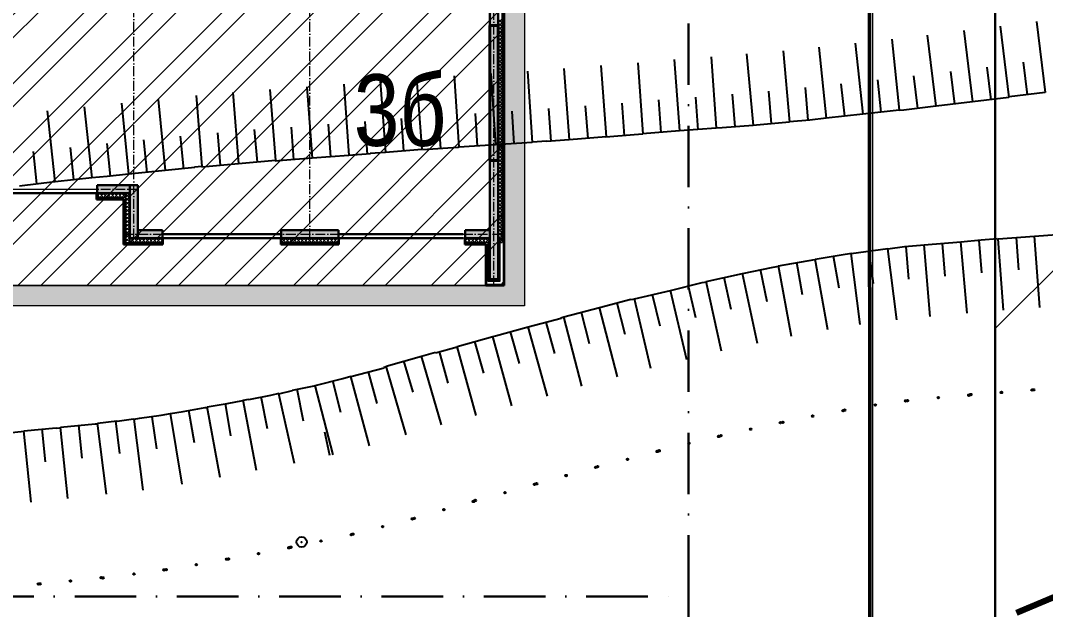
# Model space of a CAD drawing. Header units: millimetres. Extents: x 1353783 to 6492029790, y -7276956 to -512500.
# Drawn here: x 9993798 to 9998808, y -2828566 to -2825687 of the extents above; entities that cross this region are included whole.
import ezdxf

# ---------------------------------------------------------------- set-up
doc = ezdxf.new("R2010")
doc.units = ezdxf.units.MM
for name, pattern in [('( Dashed )', [0.75, 0.5, -0.25]), ('482 Границы районов', [5, 3, -1, 0, -1]), ('ACAD_ISO10W100', [18, 12, -3, 0, -3]), ('CONTI', [0]), ('осевая', [50.8, 31.75, -6.35, 6.35, -6.35])]:
    doc.linetypes.add(name, pattern=pattern)
doc.layers.get('0').update_dxf_attribs({"lineweight": 5})
doc.layers.get('Defpoints').update_dxf_attribs({"color": 255})
for name, color, linetype, lineweight in [('!A-0', 7, 'Continuous', 0), ('!A-DIAFRAGM типовой', 142, 'Continuous', 0), ('7земля', 7, 'Continuous', 30), ('DIAFRAGM', 46, 'Continuous', 30), ('G-ANNO-SCHD', 231, 'Continuous', 9), ('Hatch', 254, 'Continuous', 5), ('INSULATION', 81, 'Continuous', 5), ('Ар-окна', 5, 'Continuous', 9), ('ГП-Граница учасика ИЖС', 3, 'Continuous', 5), ('ГП-Тратуар', 3, 'Continuous', 5), ('ГР.УЧ', 12, 'ограждение1', 40), ('оси', 231, 'осевая', 9)]:
    doc.layers.add(name, color=color, linetype=linetype, lineweight=lineweight)
for name, color, linetype in [('GOR_BUNKNOWN', 212, 'CONTI'), ('PI_DTUNKNOWN', 250, 'CONTI'), ('SIT_LРЕЛЬЕФ', 7, 'CONTI'), ('Заливка', 7, 'Continuous'), ('РЕЛЬЕФ', 7, 'CONTI')]:
    doc.layers.add(name, color=color, linetype=linetype)
doc.styles.add('основной', font='Arial Narrow.ttf', dxfattribs={"height": 1.5})
doc.linetypes.add('ограждение1', pattern='A,6.35,-2.54,[133,ltypeshp.shx,S=2.54,R=0,X=-2.54,Y=0],-2.54,25.4', length=36.83)

# ---------------------------------------------------------------- blocks, each defined once
blk = doc.blocks.new('амвамвам')
at = {"lineweight": 30, "ltscale": 100, "true_color": 0x939598}
h = blk.add_hatch(color=252, dxfattribs=at)
h.dxf.hatch_style = 1
h.paths.add_polyline_path([(9923280, -3525392), (9923280, -3524892), (9918930, -3524892), (9918930, -3525392)], flags=17)
h.paths.add_polyline_path([(9926080, -3525392), (9926080, -3524892), (9937530, -3524892), (9937530, -3539792), (9912030, -3539792), (9911530, -3539792), (9911530, -3522392), (9912030, -3522392), (9912030, -3539292), (9937030, -3539292), (9937030, -3525392)])
at = {"color": 251, "lineweight": 15, "ltscale": 100, "true_color": 0x636466}
blk.add_lwpolyline([(9926080, -3525392), (9926080, -3524892), (9937530, -3524892), (9937530, -3539792), (9912030, -3539792), (9911530, -3539792), (9911530, -3522392), (9912030, -3522392), (9912030, -3539292), (9937030, -3539292), (9937030, -3525392)], close=True, dxfattribs=at)
blk = doc.blocks.new('ТИП-3')
at = {"layer": '!A-DIAFRAGM типовой', "lineweight": 0, "ltscale": 100, "true_color": 0x000000}
h = blk.add_hatch(color=18, dxfattribs=at)
h.dxf.hatch_style = 1
h.paths.add_polyline_path([(10387614, -2871481), (10387814, -2871481), (10387814, -2868581), (10387614, -2868581)])
h = blk.add_hatch(color=18, dxfattribs=at)
h.dxf.hatch_style = 1
h.paths.add_polyline_path([(10378814, -2870881), (10379014, -2870881), (10379014, -2869581), (10378814, -2869581)])
h = blk.add_hatch(color=18, dxfattribs=at)
h.dxf.hatch_style = 1
h.paths.add_polyline_path([(10379014, -2869581), (10379014, -2869781), (10379614, -2869781), (10379614, -2869581)])
h = blk.add_hatch(color=18, dxfattribs=at)
h.dxf.hatch_style = 1
h.paths.add_polyline_path([(10382514, -2869581), (10382514, -2869781), (10383914, -2869781), (10383914, -2869581)])
h = blk.add_hatch(color=18, dxfattribs=at)
h.dxf.hatch_style = 1
h.paths.add_polyline_path([(10387014, -2869581), (10387014, -2869781), (10387614, -2869781), (10387614, -2869581)])
h = blk.add_hatch(color=18, dxfattribs=at)
h.dxf.hatch_style = 1
h.paths.add_polyline_path([(10378014, -2870681), (10378014, -2870881), (10378814, -2870881), (10378814, -2870681)])
h = blk.add_hatch(color=18, dxfattribs=at)
h.dxf.hatch_style = 1
h.paths.add_polyline_path([(10387814, -2874781), (10387614, -2874781), (10387614, -2877381), (10387814, -2877381)])
at = {"layer": 'Hatch', "lineweight": 40, "ltscale": 0.5, "true_color": 0x000000}
blk.add_hatch(color=18, dxfattribs=at).paths.add_polyline_path([(10387814, -2874781), (10387614, -2874781), (10387614, -2871481), (10387814, -2871481)])
at = {"layer": '7земля', "color": 18, "linetype": '( Dashed )', "lineweight": 20, "ltscale": 700, "true_color": 0x000000}
blk.add_line((10363414, -2868431), (10387514, -2868431), dxfattribs=at)
at = {"layer": '7земля', "color": 18, "lineweight": 30, "ltscale": 100, "true_color": 0x000000}
for p, q in [((10387514, -2869431), (10387514, -2868431)), ((10387514, -2868431), (10387964, -2868431)), ((10387524, -2869441), (10387524, -2868441)), ((10387524, -2868441), (10387954, -2868441)), ((10387954, -2868441), (10387954, -2882321)), ((10387964, -2868431), (10387964, -2882331)), ((10378664, -2870531), (10378664, -2869431)), ((10378664, -2869431), (10379624, -2869431)), ((10378674, -2870541), (10378674, -2869441)), ((10378674, -2869441), (10379614, -2869441)), ((10379614, -2869441), (10379614, -2869581)), ((10379614, -2869581), (10379664, -2869581)), ((10379624, -2869431), (10379624, -2869581)), ((10382464, -2869581), (10379664, -2869581)), ((10382514, -2869581), (10382464, -2869581)), ((10383924, -2869431), (10382504, -2869431)), ((10382504, -2869431), (10382504, -2869581)), ((10383914, -2869441), (10382514, -2869441)), ((10382514, -2869441), (10382514, -2869581)), ((10383914, -2869581), (10383914, -2869441)), ((10383914, -2869581), (10383964, -2869581)), ((10383924, -2869581), (10383924, -2869431)), ((10386964, -2869581), (10383964, -2869581)), ((10387004, -2869581), (10387004, -2869431)), ((10387004, -2869431), (10387514, -2869431)), ((10387014, -2869581), (10387014, -2869441)), ((10387014, -2869441), (10387524, -2869441)), ((10379664, -2869681), (10379614, -2869681)), ((10379664, -2869681), (10382464, -2869681)), ((10382464, -2869681), (10382514, -2869681)), ((10383964, -2869681), (10383914, -2869681)), ((10383964, -2869681), (10386964, -2869681)), ((10378004, -2870681), (10378004, -2870531)), ((10378004, -2870531), (10378664, -2870531)), ((10378014, -2870681), (10378014, -2870541)), ((10378014, -2870541), (10378674, -2870541)), ((10377964, -2870681), (10375164, -2870681)), ((10378014, -2870681), (10377964, -2870681))]:
    blk.add_line(p, q, dxfattribs=at)
at = {"layer": 'DIAFRAGM', "color": 18, "ltscale": 0.5, "true_color": 0x000000}
for p, q in [((10387814, -2868581), (10387614, -2868581)), ((10387614, -2868581), (10387614, -2871481)), ((10387814, -2871481), (10387814, -2868581)), ((10379014, -2869581), (10378814, -2869581)), ((10378814, -2869581), (10378814, -2870881)), ((10379014, -2870881), (10379014, -2869581)), ((10379014, -2869581), (10379014, -2869781)), ((10379614, -2869581), (10379014, -2869581)), ((10379614, -2869781), (10379614, -2869581)), ((10382514, -2869581), (10382514, -2869781)), ((10383914, -2869581), (10382514, -2869581)), ((10383914, -2869781), (10383914, -2869581)), ((10387014, -2869581), (10387014, -2869781)), ((10387614, -2869581), (10387014, -2869581)), ((10387614, -2869781), (10387614, -2869581)), ((10379014, -2869781), (10379614, -2869781)), ((10382514, -2869781), (10383914, -2869781)), ((10383314, -2869781), (10383114, -2869781)), ((10387014, -2869781), (10387614, -2869781)), ((10378014, -2870681), (10378014, -2870881)), ((10378814, -2870681), (10378014, -2870681)), ((10378014, -2870881), (10378814, -2870881)), ((10378814, -2870881), (10378814, -2870681)), ((10378814, -2870881), (10379014, -2870881)), ((10387614, -2871481), (10387814, -2871481)), ((10387814, -2874781), (10387614, -2874781)), ((10387614, -2874781), (10387614, -2877381)), ((10387814, -2877381), (10387814, -2874781))]:
    blk.add_line(p, q, dxfattribs=at)
at = {"layer": 'Hatch', "color": 18, "lineweight": 40, "ltscale": 0.5, "true_color": 0x000000}
for p, q in [((10387614, -2874781), (10387614, -2871481)), ((10387614, -2871481), (10387814, -2871481)), ((10387814, -2871481), (10387814, -2874781)), ((10387614, -2873541), (10387614, -2873441)), ((10387814, -2874781), (10387614, -2874781))]:
    blk.add_line(p, q, dxfattribs=at)
at = {"layer": 'INSULATION', "color": 18, "linetype": 'Continuous', "ltscale": 0.5, "true_color": 0x000000}
for p, q in [((10387564, -2868563), (10387596, -2868531)), ((10387564, -2868544), (10387601, -2868581)), ((10387601, -2868581), (10387564, -2868618)), ((10387564, -2868608), (10387614, -2868658)), ((10387614, -2868613), (10387564, -2868663)), ((10387582, -2868581), (10387614, -2868613)), ((10387591, -2868581), (10387641, -2868531)), ((10387596, -2868531), (10387646, -2868581)), ((10387636, -2868581), (10387686, -2868531)), ((10387641, -2868531), (10387691, -2868581)), ((10387681, -2868581), (10387731, -2868531)), ((10387686, -2868531), (10387736, -2868581)), ((10387726, -2868581), (10387776, -2868531)), ((10387731, -2868531), (10387781, -2868581)), ((10387771, -2868581), (10387821, -2868531)), ((10387776, -2868531), (10387826, -2868581)), ((10387851, -2868581), (10387814, -2868618)), ((10387814, -2868608), (10387864, -2868658)), ((10387864, -2868613), (10387814, -2868663)), ((10387816, -2868581), (10387864, -2868532)), ((10387821, -2868531), (10387864, -2868574)), ((10387832, -2868581), (10387864, -2868613)), ((10387861, -2868581), (10387864, -2868577)), ((10387564, -2868653), (10387614, -2868703)), ((10387614, -2868658), (10387564, -2868708)), ((10387564, -2868698), (10387614, -2868748)), ((10387614, -2868703), (10387564, -2868753)), ((10387564, -2868742), (10387614, -2868792)), ((10387614, -2868748), (10387564, -2868798)), ((10387564, -2868787), (10387614, -2868837)), ((10387614, -2868792), (10387564, -2868842)), ((10387564, -2868832), (10387614, -2868882)), ((10387614, -2868837), (10387564, -2868887)), ((10387564, -2868877), (10387614, -2868927)), ((10387614, -2868882), (10387564, -2868932)), ((10387814, -2868653), (10387864, -2868703)), ((10387864, -2868658), (10387814, -2868708)), ((10387814, -2868698), (10387864, -2868748)), ((10387864, -2868703), (10387814, -2868753)), ((10387814, -2868742), (10387864, -2868792)), ((10387864, -2868748), (10387814, -2868798)), ((10387814, -2868787), (10387864, -2868837)), ((10387864, -2868792), (10387814, -2868842)), ((10387814, -2868832), (10387864, -2868882)), ((10387864, -2868837), (10387814, -2868887)), ((10387814, -2868877), (10387864, -2868927)), ((10387864, -2868882), (10387814, -2868932)), ((10387564, -2868922), (10387614, -2868972)), ((10387614, -2868927), (10387564, -2868977)), ((10387564, -2868967), (10387614, -2869017)), ((10387614, -2868972), (10387564, -2869022)), ((10387564, -2869012), (10387614, -2869062)), ((10387614, -2869017), (10387564, -2869067)), ((10387564, -2869057), (10387614, -2869107)), ((10387614, -2869062), (10387564, -2869112)), ((10387564, -2869102), (10387614, -2869152)), ((10387614, -2869107), (10387564, -2869157)), ((10387814, -2868922), (10387864, -2868972)), ((10387864, -2868927), (10387814, -2868977)), ((10387814, -2868967), (10387864, -2869017)), ((10387864, -2868972), (10387814, -2869022)), ((10387814, -2869012), (10387864, -2869062)), ((10387864, -2869017), (10387814, -2869067)), ((10387814, -2869057), (10387864, -2869107)), ((10387864, -2869062), (10387814, -2869112)), ((10387814, -2869102), (10387864, -2869152)), ((10387864, -2869107), (10387814, -2869157)), ((10387564, -2869147), (10387614, -2869197)), ((10387614, -2869152), (10387564, -2869202)), ((10387564, -2869191), (10387614, -2869241)), ((10387614, -2869197), (10387564, -2869247)), ((10387564, -2869236), (10387614, -2869286)), ((10387614, -2869241), (10387564, -2869291)), ((10387564, -2869281), (10387614, -2869331)), ((10387614, -2869286), (10387564, -2869336)), ((10387564, -2869326), (10387614, -2869376)), ((10387614, -2869331), (10387564, -2869381)), ((10387564, -2869371), (10387614, -2869421)), ((10387614, -2869376), (10387564, -2869426)), ((10387814, -2869147), (10387864, -2869197)), ((10387864, -2869152), (10387814, -2869202)), ((10387814, -2869191), (10387864, -2869241)), ((10387864, -2869197), (10387814, -2869247)), ((10387814, -2869236), (10387864, -2869286)), ((10387864, -2869241), (10387814, -2869291)), ((10387814, -2869281), (10387864, -2869331)), ((10387864, -2869286), (10387814, -2869336)), ((10387814, -2869326), (10387864, -2869376)), ((10387864, -2869331), (10387814, -2869381)), ((10387814, -2869371), (10387864, -2869421)), ((10387864, -2869376), (10387814, -2869426)), ((10378714, -2869497), (10378731, -2869481)), ((10378714, -2869587), (10378814, -2869487)), ((10378814, -2869597), (10378714, -2869497)), ((10378714, -2869677), (10378814, -2869577)), ((10378814, -2869687), (10378714, -2869587)), ((10378814, -2869508), (10378788, -2869481)), ((10378814, -2869509), (10378842, -2869481)), ((10378814, -2869543), (10378852, -2869581)), ((10378832, -2869581), (10378932, -2869481)), ((10378842, -2869481), (10378942, -2869581)), ((10378922, -2869581), (10379022, -2869481)), ((10378932, -2869481), (10379032, -2869581)), ((10379011, -2869581), (10379111, -2869481)), ((10379022, -2869481), (10379122, -2869581)), ((10379101, -2869581), (10379201, -2869481)), ((10379111, -2869481), (10379211, -2869581)), ((10379191, -2869581), (10379291, -2869481)), ((10379201, -2869481), (10379301, -2869581)), ((10379281, -2869581), (10379381, -2869481)), ((10379291, -2869481), (10379391, -2869581)), ((10379371, -2869581), (10379471, -2869481)), ((10379381, -2869481), (10379481, -2869581)), ((10379460, -2869581), (10379560, -2869481)), ((10379471, -2869481), (10379571, -2869581)), ((10379550, -2869581), (10379614, -2869517)), ((10379560, -2869481), (10379614, -2869535)), ((10382514, -2869500), (10382534, -2869481)), ((10382514, -2869551), (10382544, -2869581)), ((10382524, -2869581), (10382624, -2869481)), ((10382534, -2869481), (10382634, -2869581)), ((10382613, -2869581), (10382713, -2869481)), ((10382624, -2869481), (10382724, -2869581)), ((10382703, -2869581), (10382803, -2869481)), ((10382713, -2869481), (10382813, -2869581)), ((10382793, -2869581), (10382893, -2869481)), ((10382803, -2869481), (10382903, -2869581)), ((10382883, -2869581), (10382983, -2869481)), ((10382893, -2869481), (10382993, -2869581)), ((10382973, -2869581), (10383073, -2869481)), ((10382983, -2869481), (10383083, -2869581)), ((10383062, -2869581), (10383162, -2869481)), ((10383073, -2869481), (10383173, -2869581)), ((10383152, -2869581), (10383252, -2869481)), ((10383162, -2869481), (10383262, -2869581)), ((10383242, -2869581), (10383342, -2869481)), ((10383252, -2869481), (10383352, -2869581)), ((10383332, -2869581), (10383432, -2869481)), ((10383342, -2869481), (10383442, -2869581)), ((10383422, -2869581), (10383522, -2869481)), ((10383432, -2869481), (10383532, -2869581)), ((10383511, -2869581), (10383611, -2869481)), ((10383522, -2869481), (10383622, -2869581)), ((10383601, -2869581), (10383701, -2869481)), ((10383611, -2869481), (10383711, -2869581)), ((10383691, -2869581), (10383791, -2869481)), ((10383701, -2869481), (10383801, -2869581)), ((10383781, -2869581), (10383881, -2869481)), ((10383791, -2869481), (10383891, -2869581)), ((10383871, -2869581), (10383914, -2869537)), ((10383881, -2869481), (10383914, -2869514)), ((10387014, -2869529), (10387062, -2869481)), ((10387014, -2869523), (10387073, -2869581)), ((10387052, -2869581), (10387152, -2869481)), ((10387062, -2869481), (10387162, -2869581)), ((10387142, -2869581), (10387242, -2869481)), ((10387152, -2869481), (10387252, -2869581)), ((10387232, -2869581), (10387332, -2869481)), ((10387242, -2869481), (10387342, -2869581)), ((10387322, -2869581), (10387422, -2869481)), ((10387332, -2869481), (10387432, -2869581)), ((10387411, -2869581), (10387511, -2869481)), ((10387422, -2869481), (10387522, -2869581)), ((10387501, -2869581), (10387601, -2869481)), ((10387511, -2869481), (10387611, -2869581)), ((10387564, -2869416), (10387614, -2869466)), ((10387614, -2869421), (10387564, -2869471)), ((10387564, -2869461), (10387584, -2869481)), ((10387591, -2869581), (10387614, -2869558)), ((10387614, -2869466), (10387599, -2869481)), ((10387601, -2869481), (10387614, -2869494)), ((10387814, -2869416), (10387864, -2869466)), ((10387864, -2869421), (10387814, -2869471)), ((10387814, -2869461), (10387834, -2869481)), ((10387814, -2869548), (10387882, -2869481)), ((10387814, -2869638), (10387914, -2869538)), ((10387914, -2869648), (10387814, -2869548)), ((10387814, -2869728), (10387914, -2869628)), ((10387914, -2869738), (10387814, -2869638)), ((10387914, -2869559), (10387837, -2869481)), ((10387864, -2869466), (10387849, -2869481)), ((10378714, -2869767), (10378814, -2869667)), ((10378814, -2869777), (10378714, -2869677)), ((10378714, -2869857), (10378814, -2869757)), ((10378814, -2869867), (10378714, -2869767)), ((10378714, -2869946), (10378814, -2869846)), ((10378814, -2869957), (10378714, -2869857)), ((10387814, -2869818), (10387914, -2869718)), ((10387914, -2869828), (10387814, -2869728)), ((10387814, -2869908), (10387914, -2869808)), ((10387914, -2869918), (10387814, -2869818)), ((10387814, -2869997), (10387914, -2869897)), ((10378714, -2870036), (10378814, -2869936)), ((10378814, -2870046), (10378714, -2869946)), ((10378714, -2870126), (10378814, -2870026)), ((10378814, -2870136), (10378714, -2870036)), ((10378714, -2870216), (10378814, -2870116)), ((10378814, -2870226), (10378714, -2870126)), ((10387914, -2870008), (10387814, -2869908)), ((10387814, -2870087), (10387914, -2869987)), ((10387914, -2870097), (10387814, -2869997)), ((10387814, -2870177), (10387914, -2870077)), ((10387914, -2870187), (10387814, -2870087)), ((10378714, -2870306), (10378814, -2870206)), ((10378814, -2870316), (10378714, -2870216)), ((10378714, -2870395), (10378814, -2870295)), ((10378814, -2870406), (10378714, -2870306)), ((10378714, -2870485), (10378814, -2870385)), ((10378814, -2870495), (10378714, -2870395)), ((10387814, -2870267), (10387914, -2870167)), ((10387914, -2870277), (10387814, -2870177)), ((10387814, -2870357), (10387914, -2870257)), ((10387914, -2870367), (10387814, -2870267)), ((10387814, -2870446), (10387914, -2870346)), ((10387914, -2870457), (10387814, -2870357)), ((10378014, -2870647), (10378081, -2870581)), ((10378014, -2870604), (10378091, -2870681)), ((10378071, -2870681), (10378171, -2870581)), ((10378081, -2870581), (10378181, -2870681)), ((10378160, -2870681), (10378260, -2870581)), ((10378171, -2870581), (10378271, -2870681)), ((10378250, -2870681), (10378350, -2870581)), ((10378260, -2870581), (10378360, -2870681)), ((10378340, -2870681), (10378440, -2870581)), ((10378350, -2870581), (10378450, -2870681)), ((10378430, -2870681), (10378530, -2870581)), ((10378440, -2870581), (10378540, -2870681)), ((10378520, -2870681), (10378620, -2870581)), ((10378530, -2870581), (10378630, -2870681)), ((10378609, -2870681), (10378709, -2870581)), ((10378620, -2870581), (10378714, -2870676)), ((10378709, -2870581), (10378714, -2870586)), ((10378714, -2870575), (10378814, -2870475)), ((10378814, -2870585), (10378714, -2870485)), ((10378714, -2870665), (10378814, -2870565)), ((10378814, -2870675), (10378714, -2870575)), ((10387814, -2870536), (10387914, -2870436)), ((10387914, -2870546), (10387814, -2870446)), ((10387814, -2870626), (10387914, -2870526)), ((10387914, -2870636), (10387814, -2870536)), ((10387814, -2870716), (10387914, -2870616)), ((10387914, -2870726), (10387814, -2870626)), ((10378699, -2870681), (10378714, -2870666)), ((10378730, -2870681), (10378714, -2870665)), ((10378788, -2870681), (10378814, -2870655)), ((10387814, -2870806), (10387914, -2870706)), ((10387914, -2870816), (10387814, -2870716)), ((10387814, -2870895), (10387914, -2870795)), ((10387914, -2870906), (10387814, -2870806)), ((10387814, -2870985), (10387914, -2870885)), ((10387914, -2870995), (10387814, -2870895)), ((10387814, -2871075), (10387914, -2870975)), ((10387914, -2871085), (10387814, -2870985)), ((10387814, -2871165), (10387914, -2871065)), ((10387914, -2871175), (10387814, -2871075)), ((10387814, -2871255), (10387914, -2871155)), ((10387914, -2871265), (10387814, -2871165)), ((10387814, -2871344), (10387914, -2871244)), ((10387914, -2871355), (10387814, -2871255)), ((10387814, -2871434), (10387914, -2871334)), ((10387914, -2871444), (10387814, -2871344)), ((10387814, -2871524), (10387914, -2871424)), ((10387914, -2871534), (10387814, -2871434)), ((10387814, -2871614), (10387914, -2871514)), ((10387914, -2871624), (10387814, -2871524)), ((10387814, -2871704), (10387914, -2871604)), ((10387914, -2871714), (10387814, -2871614)), ((10387814, -2871793), (10387914, -2871693)), ((10387914, -2871804), (10387814, -2871704)), ((10387814, -2871883), (10387914, -2871783)), ((10387914, -2871893), (10387814, -2871793)), ((10387814, -2871973), (10387914, -2871873)), ((10387914, -2871983), (10387814, -2871883)), ((10387814, -2872063), (10387914, -2871963)), ((10387914, -2872073), (10387814, -2871973)), ((10387814, -2872153), (10387914, -2872053)), ((10387914, -2872163), (10387814, -2872063)), ((10387814, -2872242), (10387914, -2872142)), ((10387914, -2872253), (10387814, -2872153)), ((10387814, -2872332), (10387914, -2872232)), ((10387914, -2872342), (10387814, -2872242)), ((10387814, -2872422), (10387914, -2872322)), ((10387914, -2872432), (10387814, -2872332)), ((10387814, -2872512), (10387914, -2872412)), ((10387914, -2872522), (10387814, -2872422)), ((10387814, -2872602), (10387914, -2872502)), ((10387914, -2872612), (10387814, -2872512)), ((10387814, -2872691), (10387914, -2872591)), ((10387914, -2872702), (10387814, -2872602)), ((10387814, -2872781), (10387914, -2872681)), ((10387914, -2872791), (10387814, -2872691)), ((10387814, -2872871), (10387914, -2872771)), ((10387914, -2872881), (10387814, -2872781)), ((10387814, -2872961), (10387914, -2872861)), ((10387914, -2872971), (10387814, -2872871)), ((10387814, -2873051), (10387914, -2872951)), ((10387914, -2873061), (10387814, -2872961)), ((10387814, -2873140), (10387914, -2873040)), ((10387914, -2873151), (10387814, -2873051)), ((10387814, -2873230), (10387914, -2873130)), ((10387914, -2873240), (10387814, -2873140)), ((10387814, -2873320), (10387914, -2873220)), ((10387914, -2873330), (10387814, -2873230)), ((10387814, -2873410), (10387914, -2873310)), ((10387914, -2873420), (10387814, -2873320)), ((10387814, -2873500), (10387914, -2873400)), ((10387914, -2873510), (10387814, -2873410)), ((10387814, -2873589), (10387914, -2873489)), ((10387914, -2873600), (10387814, -2873500)), ((10387814, -2873679), (10387914, -2873579)), ((10387914, -2873689), (10387814, -2873589)), ((10387814, -2873769), (10387914, -2873669)), ((10387914, -2873779), (10387814, -2873679)), ((10387814, -2873859), (10387914, -2873759)), ((10387914, -2873869), (10387814, -2873769)), ((10387814, -2873949), (10387914, -2873849)), ((10387914, -2873959), (10387814, -2873859)), ((10387814, -2874038), (10387914, -2873938)), ((10387914, -2874049), (10387814, -2873949)), ((10387814, -2874128), (10387914, -2874028)), ((10387914, -2874138), (10387814, -2874038)), ((10387814, -2874218), (10387914, -2874118)), ((10387914, -2874228), (10387814, -2874128)), ((10387814, -2874308), (10387914, -2874208)), ((10387914, -2874318), (10387814, -2874218)), ((10387814, -2874398), (10387914, -2874298)), ((10387914, -2874408), (10387814, -2874308)), ((10387814, -2874487), (10387914, -2874387)), ((10387914, -2874498), (10387814, -2874398)), ((10387814, -2874577), (10387914, -2874477)), ((10387914, -2874587), (10387814, -2874487)), ((10387814, -2874667), (10387914, -2874567)), ((10387914, -2874677), (10387814, -2874577)), ((10387814, -2874757), (10387914, -2874657)), ((10387914, -2874767), (10387814, -2874667)), ((10387814, -2874847), (10387914, -2874747)), ((10387914, -2874857), (10387814, -2874757)), ((10387814, -2874936), (10387914, -2874836)), ((10387914, -2874947), (10387814, -2874847))]:
    blk.add_line(p, q, dxfattribs=at)
at = {"layer": 'INSULATION', "color": 18, "ltscale": 0.5, "true_color": 0x000000}
for p, q in [((10387564, -2868581), (10387564, -2868531)), ((10387564, -2868531), (10387864, -2868531)), ((10387564, -2869481), (10387564, -2868581)), ((10387564, -2868581), (10387614, -2868581)), ((10387864, -2868581), (10387564, -2868581)), ((10387614, -2868581), (10387614, -2869481)), ((10387814, -2869481), (10387814, -2868581)), ((10387814, -2868581), (10387864, -2868581)), ((10387864, -2868531), (10387864, -2868581)), ((10387864, -2868581), (10387864, -2869481)), ((10378714, -2869481), (10378814, -2869481)), ((10378714, -2870681), (10378714, -2869481)), ((10378814, -2869581), (10378814, -2869481)), ((10378814, -2869481), (10379614, -2869481)), ((10378814, -2869481), (10378814, -2870681)), ((10379614, -2869581), (10378814, -2869581)), ((10379614, -2869481), (10379614, -2869581)), ((10382514, -2869581), (10382514, -2869481)), ((10382514, -2869481), (10383914, -2869481)), ((10383914, -2869581), (10382514, -2869581)), ((10383914, -2869481), (10383914, -2869581)), ((10387014, -2869581), (10387014, -2869481)), ((10387014, -2869481), (10387614, -2869481)), ((10387614, -2869581), (10387014, -2869581)), ((10387614, -2869481), (10387564, -2869481)), ((10387614, -2869481), (10387614, -2869581)), ((10387814, -2869481), (10387914, -2869481)), ((10387814, -2880781), (10387814, -2869481)), ((10387864, -2869481), (10387814, -2869481)), ((10387914, -2869481), (10387914, -2880781)), ((10378014, -2870681), (10378014, -2870581)), ((10378014, -2870581), (10378714, -2870581)), ((10378714, -2870581), (10378714, -2870681)), ((10378714, -2870681), (10378014, -2870681)), ((10378814, -2870681), (10378714, -2870681))]:
    blk.add_line(p, q, dxfattribs=at)
at = {"layer": 'Ар-окна', "color": 18, "lineweight": 5, "true_color": 0x000000}
for p, q in [((10379614, -2869681), (10379614, -2869581)), ((10382514, -2869681), (10382514, -2869581)), ((10383914, -2869681), (10383914, -2869581)), ((10387014, -2869581), (10386964, -2869581)), ((10387014, -2869681), (10387014, -2869581)), ((10386964, -2869681), (10387014, -2869681)), ((10375164, -2870781), (10377964, -2870781)), ((10377964, -2870781), (10378014, -2870781)), ((10378014, -2870781), (10378014, -2870681))]:
    blk.add_line(p, q, dxfattribs=at)
at = {"layer": 'оси', "color": 251, "linetype": 'ACAD_ISO10W100', "lineweight": 13, "ltscale": 20, "true_color": 0x636466}
for p, q in [((10387714, -2868431), (10387714, -2883281)), ((10378914, -2869581), (10378914, -2882331)), ((10383214, -2869581), (10383214, -2882331)), ((10378664, -2869681), (10387964, -2869681)), ((10362964, -2870781), (10379014, -2870781))]:
    blk.add_line(p, q, dxfattribs=at)
blk = doc.blocks.new('оо')
at = {"layer": 'GOR_BUNKNOWN', "color": 9, "true_color": 0xc7c8ca, "const_width": 0.15}
blk.add_lwpolyline([(222920.713, -3431739.172), (222922.543, -3431739.012), (222924.463, -3431738.912), (222926.433, -3431738.852), (222928.413, -3431738.822)], dxfattribs=at)
at = {"layer": 'PI_DTUNKNOWN', "color": 9, "true_color": 0xc7c8ca}
blk.add_circle((222904.613, -3431732.182), 0.125, dxfattribs=at)
blk.add_point((222904.613, -3431732.182), dxfattribs=at)
at = {"layer": 'SIT_LРЕЛЬЕФ', "color": 9, "true_color": 0xc7c8ca}
for p, q in [((222901.913, -3431720.252), (222901.563, -3431721.962)), ((222902.803, -3431720.432), (222902.453, -3431722.142)), ((222903.703, -3431720.622), (222903.333, -3431722.332)), ((222904.583, -3431720.812), (222904.213, -3431722.522)), ((222901.283, -3431721.092), (222901.123, -3431721.872)), ((222905.493, -3431721.002), (222905.093, -3431722.702)), ((222902.173, -3431721.272), (222902.013, -3431722.052)), ((222906.373, -3431721.212), (222905.973, -3431722.912)), ((222907.253, -3431721.412), (222906.853, -3431723.112)), ((222903.063, -3431721.452), (222902.893, -3431722.242)), ((222903.943, -3431721.642), (222903.773, -3431722.432)), ((222908.133, -3431721.632), (222907.723, -3431723.332)), ((222901.563, -3431721.962), (222900.713, -3431721.792)), ((222904.823, -3431721.832), (222904.653, -3431722.622)), ((222909.013, -3431721.842), (222908.603, -3431723.542)), ((222902.453, -3431722.142), (222901.573, -3431721.962)), ((222902.823, -3431722.222), (222902.453, -3431722.142)), ((222905.713, -3431722.032), (222905.533, -3431722.812)), ((222909.883, -3431722.042), (222909.473, -3431723.742)), ((222903.333, -3431722.332), (222902.823, -3431722.222)), ((222904.213, -3431722.522), (222903.333, -3431722.332)), ((222906.593, -3431722.232), (222906.413, -3431723.012)), ((222910.753, -3431722.252), (222910.343, -3431723.952)), ((222904.923, -3431722.672), (222904.213, -3431722.522)), ((222905.093, -3431722.702), (222904.923, -3431722.662)), ((222907.473, -3431722.452), (222907.283, -3431723.232)), ((222908.353, -3431722.662), (222908.163, -3431723.442)), ((222911.643, -3431722.472), (222911.223, -3431724.172)), ((222905.973, -3431722.912), (222905.093, -3431722.712)), ((222906.853, -3431723.112), (222905.973, -3431722.912)), ((222909.223, -3431722.872), (222909.033, -3431723.652)), ((222912.513, -3431722.692), (222912.093, -3431724.392)), ((222913.383, -3431722.912), (222912.963, -3431724.612)), ((222907.023, -3431723.162), (222906.843, -3431723.122)), ((222907.723, -3431723.332), (222907.023, -3431723.162)), ((222910.093, -3431723.072), (222909.903, -3431723.842)), ((222914.253, -3431723.122), (222913.843, -3431724.822)), ((222908.603, -3431723.542), (222907.723, -3431723.332)), ((222910.973, -3431723.292), (222910.783, -3431724.062)), ((222915.133, -3431723.332), (222914.723, -3431725.032)), ((222909.113, -3431723.662), (222908.593, -3431723.542)), ((222909.473, -3431723.742), (222909.113, -3431723.652)), ((222911.853, -3431723.512), (222911.653, -3431724.282)), ((222916.013, -3431723.542), (222915.603, -3431725.242)), ((222910.343, -3431723.952), (222909.473, -3431723.742)), ((222912.723, -3431723.732), (222912.523, -3431724.502)), ((222916.883, -3431723.742), (222916.473, -3431725.442)), ((222911.203, -3431724.172), (222910.353, -3431723.962)), ((222911.223, -3431724.172), (222911.203, -3431724.172)), ((222912.093, -3431724.392), (222911.223, -3431724.172)), ((222913.593, -3431723.942), (222913.403, -3431724.722)), ((222914.473, -3431724.152), (222914.283, -3431724.932)), ((222917.763, -3431723.952), (222917.353, -3431725.652)), ((222918.613, -3431724.152), (222918.233, -3431725.862)), ((222912.963, -3431724.612), (222912.093, -3431724.392)), ((222915.343, -3431724.362), (222915.153, -3431725.142)), ((222919.483, -3431724.352), (222919.103, -3431726.062)), ((222913.303, -3431724.682), (222912.973, -3431724.602)), ((222916.223, -3431724.562), (222916.033, -3431725.342)), ((222920.343, -3431724.532), (222919.983, -3431726.242)), ((222913.843, -3431724.822), (222913.303, -3431724.692)), ((222914.723, -3431725.032), (222913.843, -3431724.822)), ((222917.103, -3431724.772), (222916.913, -3431725.552)), ((222921.223, -3431724.712), (222920.863, -3431726.422)), ((222922.103, -3431724.892), (222921.743, -3431726.602)), ((222915.393, -3431725.192), (222914.713, -3431725.032)), ((222917.973, -3431724.982), (222917.793, -3431725.762)), ((222918.843, -3431725.182), (222918.663, -3431725.962)), ((222922.953, -3431725.062), (222922.623, -3431726.782)), ((222915.603, -3431725.242), (222915.393, -3431725.192)), ((222916.473, -3431725.442), (222915.593, -3431725.232)), ((222919.723, -3431725.372), (222919.543, -3431726.152)), ((222923.843, -3431725.232), (222923.513, -3431726.952)), ((222924.723, -3431725.402), (222924.393, -3431727.122)), ((222917.353, -3431725.652), (222916.473, -3431725.442)), ((222917.493, -3431725.692), (222917.343, -3431725.652)), ((222920.583, -3431725.552), (222920.423, -3431726.332)), ((222925.603, -3431725.562), (222925.273, -3431727.282)), ((222918.233, -3431725.862), (222917.493, -3431725.692)), ((222919.103, -3431726.062), (222918.223, -3431725.862)), ((222921.463, -3431725.732), (222921.303, -3431726.512)), ((222922.333, -3431725.912), (222922.183, -3431726.702)), ((222919.593, -3431726.162), (222919.103, -3431726.052)), ((222919.983, -3431726.242), (222919.593, -3431726.162)), ((222923.223, -3431726.082), (222923.073, -3431726.872)), ((222920.863, -3431726.422), (222919.983, -3431726.242)), ((222921.743, -3431726.602), (222920.863, -3431726.422)), ((222924.103, -3431726.252), (222923.953, -3431727.042)), ((222924.983, -3431726.412), (222924.833, -3431727.202)), ((222921.853, -3431726.632), (222921.743, -3431726.612)), ((222922.623, -3431726.782), (222921.853, -3431726.632)), ((222923.513, -3431726.952), (222922.633, -3431726.782)), ((222924.393, -3431727.122), (222923.513, -3431726.952)), ((222925.273, -3431727.282), (222924.403, -3431727.112)), ((222898.103, -3431727.342), (222898.983, -3431727.532)), ((222898.623, -3431729.232), (222898.983, -3431727.522)), ((222898.983, -3431727.522), (222899.753, -3431727.692)), ((222899.253, -3431728.402), (222899.423, -3431727.612)), ((222899.503, -3431729.422), (222899.863, -3431727.712)), ((222899.753, -3431727.702), (222899.863, -3431727.722)), ((222899.863, -3431727.712), (222900.693, -3431727.892)), ((222900.133, -3431728.592), (222900.303, -3431727.802)), ((222900.433, -3431729.612), (222900.753, -3431727.892)), ((222900.693, -3431727.892), (222900.743, -3431727.902)), ((222900.753, -3431727.892), (222901.223, -3431727.982)), ((222901.043, -3431728.762), (222901.193, -3431727.972)), ((222901.223, -3431727.992), (222901.623, -3431728.062)), ((222901.313, -3431729.792), (222901.633, -3431728.072)), ((222901.633, -3431728.072), (222901.763, -3431728.092)), ((222901.763, -3431728.092), (222902.293, -3431728.182)), ((222901.943, -3431728.932), (222902.073, -3431728.152)), ((222902.293, -3431728.182), (222902.523, -3431728.212)), ((222902.263, -3431729.942), (222902.523, -3431728.212)), ((222902.523, -3431728.212), (222902.833, -3431728.262)), ((222902.833, -3431728.262), (222903.373, -3431728.332)), ((222902.863, -3431729.072), (222902.973, -3431728.282)), ((222903.203, -3431730.072), (222903.423, -3431728.332)), ((222903.373, -3431728.332), (222903.413, -3431728.342)), ((222903.423, -3431728.332), (222903.913, -3431728.402)), ((222903.763, -3431729.182), (222903.873, -3431728.392)), ((222903.913, -3431728.402), (222904.303, -3431728.452)), ((222904.093, -3431730.182), (222904.313, -3431728.442)), ((222904.313, -3431728.442), (222904.453, -3431728.462)), ((222904.453, -3431728.472), (222904.993, -3431728.532)), ((222904.663, -3431729.292), (222904.753, -3431728.502)), ((222904.993, -3431728.532), (222905.203, -3431728.552)), ((222905.033, -3431730.302), (222905.193, -3431728.562)), ((222905.193, -3431728.562), (222905.533, -3431728.592)), ((222905.533, -3431728.582), (222906.073, -3431728.642)), ((222905.563, -3431729.382), (222905.653, -3431728.592)), ((222905.993, -3431730.392), (222906.093, -3431728.642)), ((222906.073, -3431728.642), (222906.093, -3431728.642)), ((222906.093, -3431728.642), (222906.793, -3431728.682)), ((222906.493, -3431729.462), (222906.543, -3431728.662)), ((222906.793, -3431728.682), (222906.993, -3431728.692)), ((222906.913, -3431730.452), (222906.993, -3431728.702)), ((222906.993, -3431728.702), (222907.833, -3431728.742)), ((222907.403, -3431729.522), (222907.443, -3431728.722)), ((222907.833, -3431728.732), (222907.893, -3431728.732)), ((222907.843, -3431730.472), (222907.893, -3431728.722)), ((222907.893, -3431728.722), (222908.793, -3431728.752)), ((222908.323, -3431729.532), (222908.343, -3431728.732)), ((222908.743, -3431730.502), (222908.793, -3431728.752)), ((222908.793, -3431728.752), (222909.143, -3431728.762)), ((222909.143, -3431728.782), (222909.693, -3431728.802)), ((222909.213, -3431729.582), (222909.243, -3431728.782)), ((222909.623, -3431730.542), (222909.693, -3431728.792)), ((222909.693, -3431728.792), (222910.593, -3431728.832)), ((222910.113, -3431729.612), (222910.143, -3431728.812)), ((222910.523, -3431730.582), (222910.593, -3431728.832)), ((222910.593, -3431728.832), (222910.663, -3431728.832)), ((222910.663, -3431728.832), (222911.493, -3431728.872)), ((222911.013, -3431729.652), (222911.043, -3431728.852)), ((222911.423, -3431730.622), (222911.493, -3431728.872)), ((222911.493, -3431728.872), (222912.323, -3431728.912)), ((222911.913, -3431729.692), (222911.943, -3431728.892)), ((222912.293, -3431730.652), (222912.393, -3431728.902)), ((222912.323, -3431728.902), (222912.393, -3431728.902)), ((222912.393, -3431728.902), (222913.293, -3431728.952)), ((222912.793, -3431729.722), (222912.843, -3431728.932)), ((222913.193, -3431730.702), (222913.293, -3431728.952)), ((222913.293, -3431728.952), (222914.083, -3431728.992)), ((222913.693, -3431729.772), (222913.743, -3431728.982)), ((222914.033, -3431730.752), (222914.173, -3431729.012)), ((222914.083, -3431729.002), (222914.183, -3431729.012)), ((222914.173, -3431729.012), (222915.073, -3431729.082)), ((222914.563, -3431729.842), (222914.623, -3431729.052)), ((222914.933, -3431730.822), (222915.073, -3431729.082)), ((222915.073, -3431729.082), (222915.873, -3431729.142)), ((222915.463, -3431729.912), (222915.523, -3431729.122)), ((222915.803, -3431730.882), (222915.973, -3431729.142)), ((222915.873, -3431729.142), (222915.983, -3431729.152)), ((222915.973, -3431729.142), (222916.873, -3431729.232)), ((222916.343, -3431729.982), (222916.423, -3431729.182)), ((222916.703, -3431730.972), (222916.873, -3431729.232)), ((222916.873, -3431729.232), (222917.633, -3431729.312)), ((222917.243, -3431730.072), (222917.323, -3431729.272)), ((222917.543, -3431731.062), (222917.773, -3431729.322)), ((222917.633, -3431729.312), (222917.773, -3431729.332)), ((222917.773, -3431729.322), (222918.663, -3431729.442)), ((222918.113, -3431730.172), (222918.223, -3431729.382)), ((222918.443, -3431731.182), (222918.673, -3431729.442)), ((222918.673, -3431729.442), (222919.313, -3431729.532)), ((222919.013, -3431730.292), (222919.123, -3431729.502)), ((222919.233, -3431731.292), (222919.553, -3431729.572)), ((222919.313, -3431729.532), (222919.563, -3431729.572)), ((222919.553, -3431729.572), (222920.443, -3431729.732)), ((222919.853, -3431730.442), (222919.993, -3431729.652)), ((222905.913, -3431730.382), (222905.973, -3431729.802)), ((222920.123, -3431731.462), (222920.443, -3431729.742)), ((222920.443, -3431729.742), (222920.843, -3431729.812)), ((222920.703, -3431730.602), (222920.883, -3431729.822)), ((222920.843, -3431729.812), (222921.323, -3431729.922)), ((222920.923, -3431731.632), (222921.313, -3431729.922)), ((222921.313, -3431729.922), (222922.193, -3431730.122)), ((222921.573, -3431730.802), (222921.753, -3431730.022)), ((222921.803, -3431731.832), (222922.193, -3431730.122)), ((222922.193, -3431730.122), (222922.683, -3431730.232)), ((222922.453, -3431731.002), (222922.633, -3431730.222)), ((222922.673, -3431732.032), (222923.083, -3431730.332)), ((222922.683, -3431730.232), (222923.073, -3431730.322)), ((222923.083, -3431730.332), (222923.953, -3431730.542)), ((222923.333, -3431731.212), (222923.523, -3431730.442)), ((222923.543, -3431732.242), (222923.953, -3431730.542)), ((222923.953, -3431730.542), (222924.823, -3431730.752))]:
    blk.add_line(p, q, dxfattribs=at)
for centre in [(222898.173, -3431731.192), (222898.213, -3431731.202), (222898.943, -3431731.362), (222899.683, -3431731.512), (222899.723, -3431731.532), (222900.473, -3431731.672), (222901.203, -3431731.802), (222901.253, -3431731.812), (222901.993, -3431731.922), (222902.743, -3431732.022), (222902.783, -3431732.032), (222903.523, -3431732.132), (222904.273, -3431732.222), (222904.323, -3431732.222), (222905.073, -3431732.302), (222905.823, -3431732.382), (222905.863, -3431732.382), (222906.613, -3431732.432), (222907.363, -3431732.472), (222907.413, -3431732.472), (222908.163, -3431732.492), (222908.913, -3431732.522), (222908.963, -3431732.512), (222909.713, -3431732.552), (222910.463, -3431732.582), (222910.513, -3431732.582), (222911.263, -3431732.612), (222912.013, -3431732.642), (222912.063, -3431732.642), (222912.813, -3431732.692), (222913.563, -3431732.732), (222913.613, -3431732.732), (222914.363, -3431732.782), (222915.103, -3431732.842), (222915.163, -3431732.842), (222915.903, -3431732.912), (222916.643, -3431732.982), (222916.703, -3431732.992), (222917.443, -3431733.072), (222918.193, -3431733.172), (222918.233, -3431733.172), (222918.983, -3431733.282), (222919.723, -3431733.412), (222919.763, -3431733.422), (222920.503, -3431733.582), (222921.233, -3431733.752), (222921.283, -3431733.752), (222922.013, -3431733.932), (222922.743, -3431734.102), (222922.783, -3431734.112)]:
    blk.add_circle(centre, 0.02, dxfattribs=at)

msp = doc.modelspace()

# ---------------------------------------------------------------- hatches: boundary and pattern name
at = {"layer": 'Заливка', "lineweight": 13, "ltscale": 100}
h = msp.add_hatch(dxfattribs=at)
h.set_pattern_fill('ANSI31', color=5, scale=500)
h.set_pattern_definition([(45, (298297.6, 0), (-1122.53202, 1122.53202), [])])
edge = h.paths.add_edge_path()
edge.add_line((9993521.7, -2792997.2), (9997384.3, -2799850.2))
edge.add_arc((9991112, -2803385.5), 7200, 1.90921, 29.40719, ccw=False)
edge.add_line((9998308, -2803145.6), (9998562.4, -2810751.7))
edge.add_line((9998562.4, -2810751.7), (9998562.4, -2843655.4))
edge.add_arc((9991344.8, -2843654.6), 7217.6, 354.3683, 359.99312, ccw=False)
edge.add_line((9998527.5, -2844362.8), (9997354.7, -2855583.7))
edge.add_arc((9998546.4, -2855726.4), 1200.2, 173.1727, 265.2807)
edge.add_line((9998447.7, -2856922.5), (10009648, -2857846.4))
edge.add_arc((10009745.7, -2856650.3), 1200.1, 265.3316, 378.4962)
edge.add_line((10010883.8, -2856269.6), (10004063.5, -2835875.3))
edge.add_arc((10009188.6, -2833879.5), 5500, 181.1082, 201.2773, ccw=False)
edge.add_line((10003689.7, -2833985.8), (10002920.7, -2794236.1))
edge.add_arc((10001720.9, -2794259.3), 1200, 1.1082, 75.4144)
edge.add_line((10002023.1, -2793097.9), (10001343, -2792921))
edge.add_line((10001343, -2792921), (9994867.6, -2791246.2))
edge.add_arc((9994567.1, -2792408), 1200, 75.4992, 209.4072)
at = {"layer": 'Заливка', "lineweight": 5, "ltscale": 100, "true_color": 0xa3ffa3}
h = msp.add_hatch(dxfattribs=at)
h.set_pattern_fill('ANSI32', color=81, scale=25)
h.set_pattern_definition([(45, (329286.44, -5781.37), (-168.379802, 168.379802), []), (45, (329398.7, -5781.37), (-168.379802, 168.379802), [])])
h.paths.add_polyline_path([(9991162.4, -2824201.6), (9996162.4, -2824201.6), (9996162.4, -2826981.7), (9991162.4, -2826981.6)])

# ---------------------------------------------------------------- linework, layer by layer
at = {"layer": '!A-0', "color": 219, "lineweight": 30, "ltscale": 100, "true_color": 0x642165}
msp.add_lwpolyline([(9993521.7, -2792997.2), (9997384.3, -2799850.2, -0.120562), (9998308, -2803145.6), (9998562.4, -2810751.7), (9998562.4, -2843655.4, -0.024548), (9998527.5, -2844362.8), (9997354.7, -2855583.7, 0.425031), (9998447.7, -2856922.5), (10009648, -2857846.4, 0.538245), (10010883.8, -2856269.6), (10004063.5, -2835875.3, -0.088232), (10003689.7, -2833985.8), (10002920.7, -2794236.1, 0.336081), (10002023.1, -2793097.9), (10001343, -2792921), (9994867.6, -2791246.2, 0.661308)], format="xyb", close=True, dxfattribs=at)
at = {"layer": 'Defpoints', "lineweight": 0, "ltscale": 100}
msp.add_lwpolyline([(9990886.7, -2789701.4), (9992999, -2793291.8), (9996861.6, -2800144.8, -0.120562), (9997708.3, -2803165.6), (9997962.4, -2810761.7), (9997962.4, -2843655.4, -0.024483), (9997930.6, -2844302.3), (9996758.4, -2855517.3), (9996556.6, -2857457.5, 0.20289)], format="xyb", dxfattribs=at)
at = {"layer": 'ГП-Граница учасика ИЖС', "color": 94, "linetype": '482 Границы районов', "lineweight": 30, "ltscale": 100}
for points in [[(9991162.4, -2823601.7), (9990562.4, -2823601.7), (9990562.4, -2828501.7), (9997062.4, -2828501.7), (9997062.4, -2823601.7), (9993972.4, -2823601.7)], [(9991162.4, -2832801.7), (9990562.4, -2832801.7), (9990562.4, -2828501.7), (9997062.4, -2828501.7), (9997062.4, -2832801.7), (9994012.4, -2832801.7)]]:
    msp.add_lwpolyline(points, dxfattribs=at)
at = {"layer": 'ГР.УЧ', "lineweight": 50, "ltscale": 50}
msp.add_lwpolyline([(9996494.1, -2858056.4, -0.000073), (9997765.4, -2845883.1, -0.003019), (9997962.4, -2843896.8), (9997934.6, -2810081.4), (9997659.8, -2802556.7, 0.09197), (9997084.6, -2800684.7, 0.018978), (9996794, -2800133.6, -0.010053), (9995789.7, -2798243.1), (9989974.7, -2788087)], format="xyb", dxfattribs=at)
at = {"layer": 'Заливка', "color": 81, "lineweight": 5, "ltscale": 100, "true_color": 0xa3ffa3}
msp.add_lwpolyline([(9991162.4, -2824201.6), (9996162.4, -2824201.6), (9996162.4, -2826981.7), (9991162.4, -2826981.7)], close=True, dxfattribs=at)

# ---------------------------------------------------------------- block references
at = {"color": 1, "lineweight": 30, "xscale": 0.1999999999999998, "yscale": 0.1999999999999998, "zscale": 0.1999999999999998, "rotation": 359.9999889757423}
msp.add_blockref('амвамвам', (8008756.4, -2119122.9), dxfattribs=at)
at = {"layer": 'ГП-Тратуар', "color": 3, "lineweight": 30, "xscale": -0.1999999999999998, "yscale": 0.2, "zscale": 0.2, "rotation": 179.9999889757423}
msp.add_blockref('ТИП-3', (7918569.4, -3400667.4), dxfattribs=at)
at = {"layer": 'РЕЛЬЕФ', "color": 240, "lineweight": 30, "true_color": 0xed1f24, "xscale": 200.0000000000001, "yscale": 200.0000000000001, "zscale": 200.0000000000001, "rotation": 17.80578495452471}
msp.add_blockref('оо', (-242329121, 637008728.1), dxfattribs=at)

# ---------------------------------------------------------------- texts
at = {"layer": 'G-ANNO-SCHD', "color": 0, "insert": (9995427.2, -2825949.8, 231991.4), "char_height": 350, "width": 1716168.186, "attachment_point": 1, "line_spacing_factor": 1.149209, "style": 'основной'}
msp.add_mtext('3б', dxfattribs=at)

doc.saveas('drawing.dxf')
